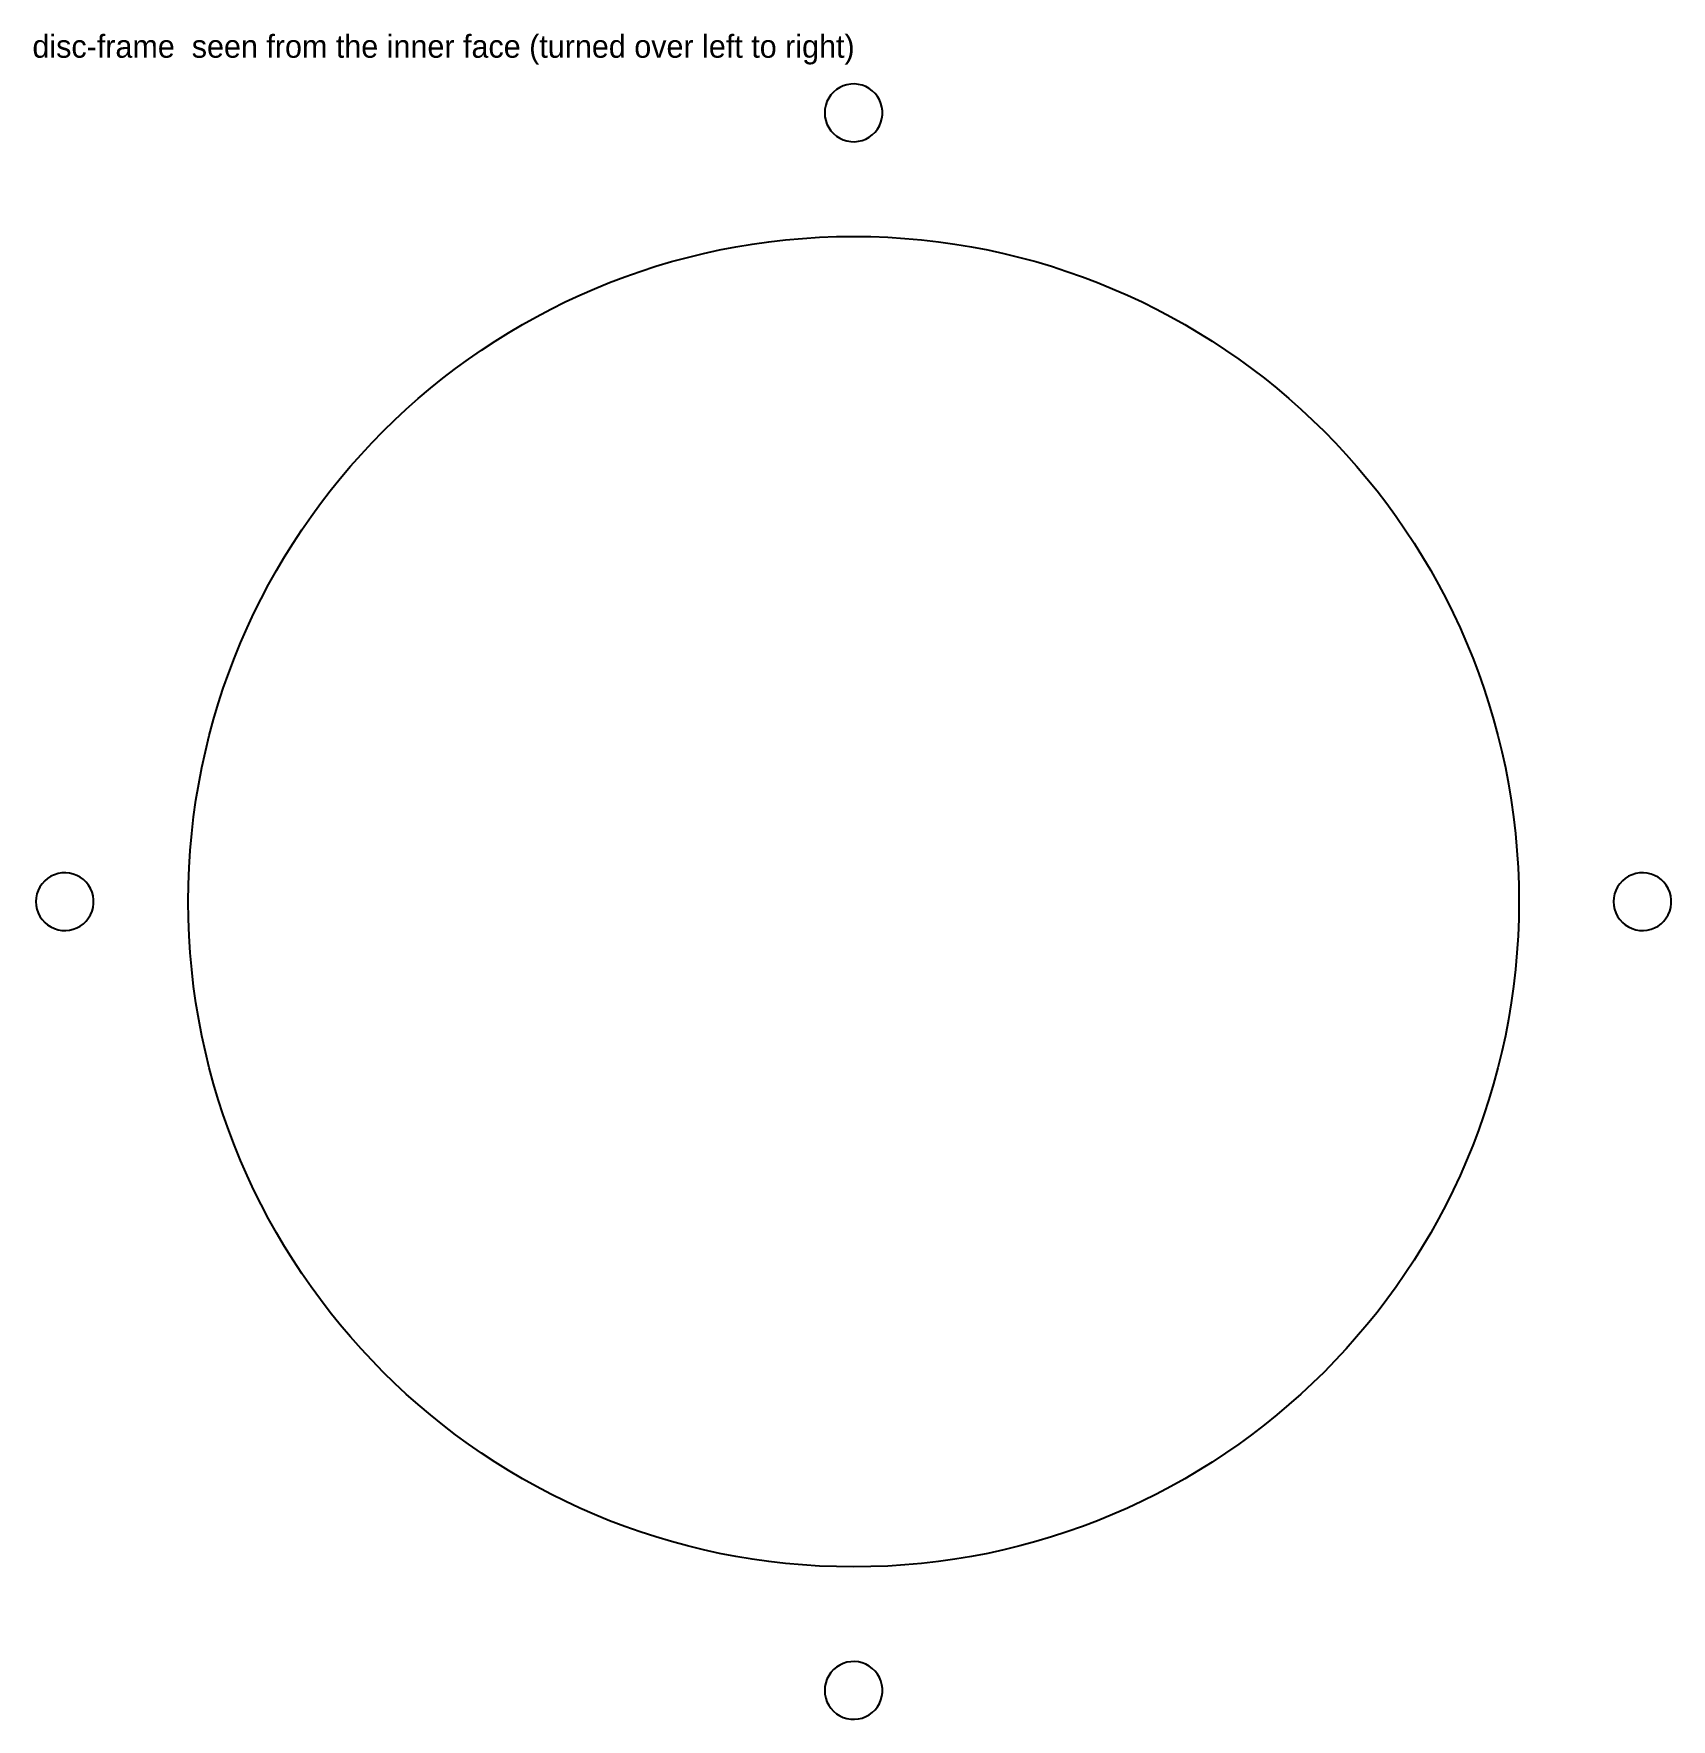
# Model space of a CAD drawing. Header units: millimetres. Extents: x 2 to 433, y 3 to 446.
import ezdxf

# ---------------------------------------------------------------- set-up
doc = ezdxf.new("R2010")
doc.units = ezdxf.units.MM
for name, color, linetype in [('NOTES', 7, 'Continuous'), ('POCKET_3.2MM_UNDERSIDE', 6, 'Continuous'), ('REF_THROUGH', 8, 'Continuous')]:
    doc.layers.add(name, color=color, linetype=linetype)

msp = doc.modelspace()

# ---------------------------------------------------------------- linework, layer by layer
at = {"layer": 'POCKET_3.2MM_UNDERSIDE'}
for points in [[(210.4, 425.5), (210.47, 424.49), (210.67, 423.49), (211, 422.53), (211.46, 421.63), (212.04, 420.79), (212.72, 420.04), (213.49, 419.38), (214.35, 418.84), (215.27, 418.41), (216.24, 418.11), (217.24, 417.94), (218.25, 417.9), (219.26, 418.01), (220.25, 418.24), (221.2, 418.61), (222.09, 419.09), (222.91, 419.7), (223.64, 420.4), (224.27, 421.2), (224.78, 422.07), (225.18, 423.01), (225.45, 423.99), (225.58, 424.99), (225.58, 426.01), (225.45, 427.01), (225.18, 427.99), (224.78, 428.93), (224.27, 429.8), (223.64, 430.6), (222.91, 431.3), (222.09, 431.91), (221.2, 432.39), (220.25, 432.76), (219.26, 432.99), (218.25, 433.1), (217.24, 433.06), (216.24, 432.89), (215.27, 432.59), (214.35, 432.16), (213.49, 431.62), (212.72, 430.96), (212.04, 430.21), (211.46, 429.37), (211, 428.47), (210.67, 427.51), (210.47, 426.51), (210.4, 425.5)], [(2.9, 218), (2.97, 216.99), (3.17, 215.99), (3.5, 215.03), (3.96, 214.13), (4.54, 213.29), (5.22, 212.54), (5.99, 211.88), (6.85, 211.34), (7.77, 210.91), (8.74, 210.61), (9.74, 210.44), (10.75, 210.4), (11.76, 210.51), (12.75, 210.74), (13.7, 211.11), (14.59, 211.59), (15.41, 212.2), (16.14, 212.9), (16.77, 213.7), (17.28, 214.57), (17.68, 215.51), (17.95, 216.49), (18.08, 217.49), (18.08, 218.51), (17.95, 219.51), (17.68, 220.49), (17.28, 221.43), (16.77, 222.3), (16.14, 223.1), (15.41, 223.8), (14.59, 224.41), (13.7, 224.89), (12.75, 225.26), (11.76, 225.49), (10.75, 225.6), (9.74, 225.56), (8.74, 225.39), (7.77, 225.09), (6.85, 224.66), (5.99, 224.12), (5.22, 223.46), (4.54, 222.71), (3.96, 221.87), (3.5, 220.97), (3.17, 220.01), (2.97, 219.01), (2.9, 218)], [(417.9, 218), (417.97, 216.99), (418.17, 215.99), (418.5, 215.03), (418.96, 214.13), (419.54, 213.29), (420.22, 212.54), (420.99, 211.88), (421.85, 211.34), (422.77, 210.91), (423.74, 210.61), (424.74, 210.44), (425.75, 210.4), (426.76, 210.51), (427.75, 210.74), (428.7, 211.11), (429.59, 211.59), (430.41, 212.2), (431.14, 212.9), (431.77, 213.7), (432.28, 214.57), (432.68, 215.51), (432.95, 216.49), (433.08, 217.49), (433.08, 218.51), (432.95, 219.51), (432.68, 220.49), (432.28, 221.43), (431.77, 222.3), (431.14, 223.1), (430.41, 223.8), (429.59, 224.41), (428.7, 224.89), (427.75, 225.26), (426.76, 225.49), (425.75, 225.6), (424.74, 225.56), (423.74, 225.39), (422.77, 225.09), (421.85, 224.66), (420.99, 224.12), (420.22, 223.46), (419.54, 222.71), (418.96, 221.87), (418.5, 220.97), (418.17, 220.01), (417.97, 219.01), (417.9, 218)], [(210.4, 10.5), (210.47, 9.49), (210.67, 8.49), (211, 7.53), (211.46, 6.63), (212.04, 5.79), (212.72, 5.04), (213.49, 4.38), (214.35, 3.84), (215.27, 3.41), (216.24, 3.11), (217.24, 2.94), (218.25, 2.9), (219.26, 3.01), (220.25, 3.24), (221.2, 3.61), (222.09, 4.09), (222.91, 4.7), (223.64, 5.4), (224.27, 6.2), (224.78, 7.07), (225.18, 8.01), (225.45, 8.99), (225.58, 9.99), (225.58, 11.01), (225.45, 12.01), (225.18, 12.99), (224.78, 13.93), (224.27, 14.8), (223.64, 15.6), (222.91, 16.3), (222.09, 16.91), (221.2, 17.39), (220.25, 17.76), (219.26, 17.99), (218.25, 18.1), (217.24, 18.06), (216.24, 17.89), (215.27, 17.59), (214.35, 17.16), (213.49, 16.62), (212.72, 15.96), (212.04, 15.21), (211.46, 14.37), (211, 13.47), (210.67, 12.51), (210.47, 11.51), (210.4, 10.5)]]:
    msp.add_lwpolyline(points, close=True, dxfattribs=at)
at = {"layer": 'REF_THROUGH'}
msp.add_circle((218, 218), 175, dxfattribs=at)

# ---------------------------------------------------------------- texts
at = {"layer": 'NOTES'}
msp.add_text('disc-frame  seen from the inner face (turned over left to right)', height=6, dxfattribs=at).set_placement((2, 440))

doc.saveas('drawing.dxf')
